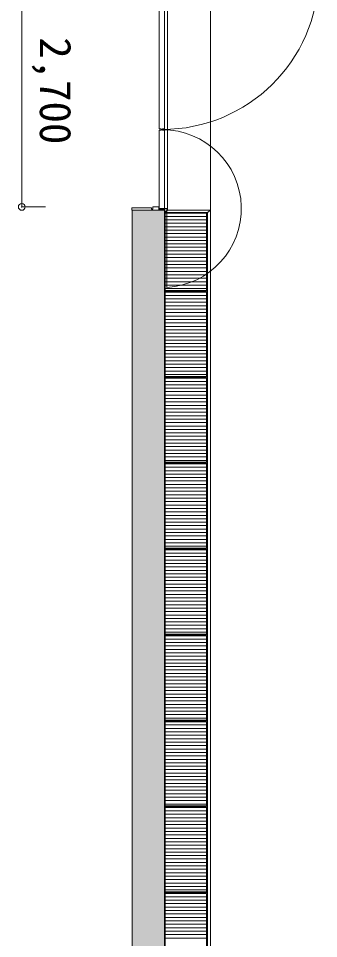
# Model space of a CAD drawing. Units: millimetres, scale not verified. Extents: x -61855 to 52913, y -114842 to -21833.
# Drawn here: x -47268 to -43771, y -60108 to -49397 of the extents above; entities that cross this region are included whole.
import ezdxf
from ezdxf.enums import TextEntityAlignment as Align

# ---------------------------------------------------------------- set-up
doc = ezdxf.new("R2010")
doc.units = ezdxf.units.MM
doc.header["$LTSCALE"] = 200
doc.header["$PDMODE"] = 32
doc.header["$PDSIZE"] = 80
for name, color, linetype, lineweight in [('0-1_躯体', 7, 'Continuous', 9), ('0-2_建具', 7, 'Continuous', 9), ('0-3_仕上', 4, 'Continuous', 5), ('0-6_寸法', 4, 'Continuous', 5)]:
    doc.layers.add(name, color=color, linetype=linetype, lineweight=lineweight)
doc.styles.add('ＭＳ ゴシック', font='')
doc.styles.get('ＭＳ ゴシック').set_extended_font_data('MS Gothic')

msp = doc.modelspace()

# ---------------------------------------------------------------- linework, layer by layer
at = {"layer": '0-1_躯体'}
for p, q in [((-45031.8, -64263.9), (-45031.8, -35240)), ((-45566.8, -48861), (-45566.8, -51621.1)), ((-45531.8, -48851), (-45531.8, -51631)), ((-45561.8, -51618.5), (-45566.8, -51621.1)), ((-45941.8, -51631), (-45941.8, -62598.5)), ((-45531.8, -51631), (-45566.8, -51656)), ((-45066.8, -51656), (-45566.8, -51656)), ((-45531.8, -51631), (-45031.8, -51631)), ((-45031.8, -51631), (-45066.8, -51656)), ((-45066.8, -51656), (-45066.8, -62573.5))]:
    msp.add_line(p, q, dxfattribs=at)
for points in [[(-45561.8, -51618.5), (-45561.8, -51641), (-45566.8, -51641)], [(-45941.8, -51631), (-45566.8, -51631), (-45566.8, -62598.5)]]:
    msp.add_lwpolyline(points, dxfattribs=at)
at = {"layer": '0-1_躯体', "color": 9}
msp.add_solid([(-45566.8, -74860), (-45566.8, -51631), (-45941.8, -74860), (-45941.8, -51631)], dxfattribs=at)
at = {"layer": '0-2_建具'}
for p, q in [((-45626.8, -48871), (-45626.8, -50683.5)), ((-45566.8, -50683.5), (-45566.8, -48871)), ((-45604.3, -50683.5), (-45626.8, -50683.5)), ((-45604.3, -50698.5), (-45626.8, -50698.5)), ((-45626.8, -51611), (-45626.8, -50698.5)), ((-45604.3, -50683.5), (-45604.3, -50689.5)), ((-45589.3, -50689.5), (-45604.3, -50689.5)), ((-45589.3, -50692.5), (-45604.3, -50692.5)), ((-45604.3, -50698.5), (-45604.3, -50692.5)), ((-45589.3, -50683.5), (-45589.3, -50689.5)), ((-45566.8, -50683.5), (-45589.3, -50683.5)), ((-45589.3, -50698.5), (-45589.3, -50692.5)), ((-45566.8, -50698.5), (-45589.3, -50698.5)), ((-45566.8, -50698.5), (-45566.8, -51611)), ((-45946.8, -51631), (-45946.8, -51601)), ((-45716.8, -51601), (-45946.8, -51601)), ((-45716.8, -51616), (-45716.8, -51601)), ((-45701.8, -51616), (-45716.8, -51616)), ((-45631.8, -51591), (-45701.8, -51591)), ((-45631.8, -51621), (-45631.8, -51591)), ((-45566.9, -51621), (-45631.8, -51621)), ((-45561.8, -51618.5), (-45566.9, -51621)), ((-45561.8, -51641), (-45561.8, -51618.5)), ((-45566.8, -51631), (-45946.8, -51631)), ((-45566.8, -51641), (-45566.8, -51631)), ((-45561.8, -51641), (-45566.8, -51641))]:
    msp.add_line(p, q, dxfattribs=at)
at = {"layer": '0-2_建具', "color": 4, "lineweight": 5}
for q in [(-45626.8, -51611), (-45536.8, -52528)]:
    msp.add_line((-45536.8, -51611), q, dxfattribs=at)
at = {"layer": '0-2_建具'}
msp.add_lwpolyline([(-45701.8, -51616), (-45701.8, -51591), (-45701.8, -51616)], dxfattribs=at)
at = {"layer": '0-2_建具', "color": 4, "lineweight": 5}
for centre, radius, start, end in [((-45589.3, -48871), 1818.5, 270, 88.34564), ((-45589.3, -51611), 918.5, 273.27672, 90)]:
    msp.add_arc(centre, radius, start, end, dxfattribs=at)
at = {"layer": '0-3_仕上', "color": 7, "lineweight": 9}
for p, q in [((-45556.8, -52564), (-45556.8, -51666)), ((-45066.8, -52573.5), (-45066.8, -51656)), ((-45566.8, -52573.5), (-45066.8, -52573.5)), ((-45556.8, -52564), (-45076.8, -52564)), ((-45556.8, -52583.5), (-45076.8, -52583.5)), ((-45556.8, -53564), (-45556.8, -52583.5)), ((-45076.8, -53564), (-45076.8, -52583.5)), ((-45556.8, -53564), (-45076.8, -53564)), ((-45556.8, -53583.5), (-45076.8, -53583.5)), ((-45556.8, -54564), (-45556.8, -53583.5)), ((-45076.8, -54564), (-45076.8, -53583.5)), ((-45556.8, -54564), (-45076.8, -54564)), ((-45556.8, -54583.5), (-45076.8, -54583.5)), ((-45556.8, -55564), (-45556.8, -54583.5)), ((-45076.8, -55564), (-45076.8, -54583.5)), ((-45556.8, -55564), (-45076.8, -55564)), ((-45556.8, -55583.5), (-45076.8, -55583.5)), ((-45556.8, -56564), (-45556.8, -55583.5)), ((-45076.8, -56564), (-45076.8, -55583.5)), ((-45556.8, -56564), (-45076.8, -56564)), ((-45556.8, -56583.5), (-45076.8, -56583.5)), ((-45556.8, -57564), (-45556.8, -56583.5)), ((-45076.8, -57564), (-45076.8, -56583.5)), ((-45556.8, -57564), (-45076.8, -57564)), ((-45556.8, -57583.5), (-45076.8, -57583.5)), ((-45556.8, -58564), (-45556.8, -57583.5)), ((-45076.8, -58564), (-45076.8, -57583.5)), ((-45556.8, -58564), (-45076.8, -58564)), ((-45556.8, -58583.5), (-45076.8, -58583.5)), ((-45556.8, -59564), (-45556.8, -58583.5)), ((-45076.8, -59564), (-45076.8, -58583.5)), ((-45556.8, -59564), (-45076.8, -59564)), ((-45556.8, -59583.5), (-45076.8, -59583.5)), ((-45556.8, -60564), (-45556.8, -59583.5)), ((-45076.8, -60564), (-45076.8, -59583.5))]:
    msp.add_line(p, q, dxfattribs=at)
at = {"layer": '0-3_仕上'}
for p, q in [((-45556.8, -51701.7), (-45076.8, -51701.7)), ((-45556.8, -51741.7), (-45076.8, -51741.7)), ((-45556.8, -51781.7), (-45076.8, -51781.7)), ((-45556.8, -51821.7), (-45076.8, -51821.7)), ((-45556.8, -51861.7), (-45076.8, -51861.7)), ((-45556.8, -51901.7), (-45076.8, -51901.7)), ((-45556.8, -51941.7), (-45076.8, -51941.7)), ((-45556.8, -51981.7), (-45076.8, -51981.7)), ((-45556.8, -52021.7), (-45076.8, -52021.7)), ((-45556.8, -52061.7), (-45076.8, -52061.7)), ((-45556.8, -52101.7), (-45076.8, -52101.7)), ((-45556.8, -52141.7), (-45076.8, -52141.7)), ((-45556.8, -52181.7), (-45076.8, -52181.7)), ((-45556.8, -52221.7), (-45076.8, -52221.7)), ((-45556.8, -52261.7), (-45076.8, -52261.7)), ((-45556.8, -52301.7), (-45076.8, -52301.7)), ((-45556.8, -52341.7), (-45076.8, -52341.7)), ((-45556.8, -52381.7), (-45076.8, -52381.7)), ((-45556.8, -52421.7), (-45076.8, -52421.7)), ((-45556.8, -52461.7), (-45076.8, -52461.7)), ((-45556.8, -52501.7), (-45076.8, -52501.7)), ((-45556.8, -52541.7), (-45076.8, -52541.7)), ((-45556.8, -52621.7), (-45076.8, -52621.7)), ((-45556.8, -52661.7), (-45076.8, -52661.7)), ((-45556.8, -52701.7), (-45076.8, -52701.7)), ((-45556.8, -52741.7), (-45076.8, -52741.7)), ((-45556.8, -52781.7), (-45076.8, -52781.7)), ((-45556.8, -52821.7), (-45076.8, -52821.7)), ((-45556.8, -52861.7), (-45076.8, -52861.7)), ((-45556.8, -52901.7), (-45076.8, -52901.7)), ((-45556.8, -52941.7), (-45076.8, -52941.7)), ((-45556.8, -52981.7), (-45076.8, -52981.7)), ((-45556.8, -53021.7), (-45076.8, -53021.7)), ((-45556.8, -53061.7), (-45076.8, -53061.7)), ((-45556.8, -53101.7), (-45076.8, -53101.7)), ((-45556.8, -53141.7), (-45076.8, -53141.7)), ((-45556.8, -53181.7), (-45076.8, -53181.7)), ((-45556.8, -53221.7), (-45076.8, -53221.7)), ((-45556.8, -53261.7), (-45076.8, -53261.7)), ((-45556.8, -53301.7), (-45076.8, -53301.7)), ((-45556.8, -53341.7), (-45076.8, -53341.7)), ((-45556.8, -53381.7), (-45076.8, -53381.7)), ((-45556.8, -53421.7), (-45076.8, -53421.7)), ((-45556.8, -53461.7), (-45076.8, -53461.7)), ((-45556.8, -53501.7), (-45076.8, -53501.7)), ((-45556.8, -53541.7), (-45076.8, -53541.7)), ((-45556.8, -53621.7), (-45076.8, -53621.7)), ((-45556.8, -53661.7), (-45076.8, -53661.7)), ((-45556.8, -53701.7), (-45076.8, -53701.7)), ((-45556.8, -53741.7), (-45076.8, -53741.7)), ((-45556.8, -53781.7), (-45076.8, -53781.7)), ((-45556.8, -53821.7), (-45076.8, -53821.7)), ((-45556.8, -53861.7), (-45076.8, -53861.7)), ((-45556.8, -53901.7), (-45076.8, -53901.7)), ((-45556.8, -53941.7), (-45076.8, -53941.7)), ((-45556.8, -53981.7), (-45076.8, -53981.7)), ((-45556.8, -54021.7), (-45076.8, -54021.7)), ((-45556.8, -54061.7), (-45076.8, -54061.7)), ((-45556.8, -54101.7), (-45076.8, -54101.7)), ((-45556.8, -54141.7), (-45076.8, -54141.7)), ((-45556.8, -54181.7), (-45076.8, -54181.7)), ((-45556.8, -54221.7), (-45076.8, -54221.7)), ((-45556.8, -54261.7), (-45076.8, -54261.7)), ((-45556.8, -54301.7), (-45076.8, -54301.7)), ((-45556.8, -54341.7), (-45076.8, -54341.7)), ((-45556.8, -54381.7), (-45076.8, -54381.7)), ((-45556.8, -54421.7), (-45076.8, -54421.7)), ((-45556.8, -54461.7), (-45076.8, -54461.7)), ((-45556.8, -54501.7), (-45076.8, -54501.7)), ((-45556.8, -54541.7), (-45076.8, -54541.7)), ((-45556.8, -54621.7), (-45076.8, -54621.7)), ((-45556.8, -54661.7), (-45076.8, -54661.7)), ((-45556.8, -54701.7), (-45076.8, -54701.7)), ((-45556.8, -54741.7), (-45076.8, -54741.7)), ((-45556.8, -54781.7), (-45076.8, -54781.7)), ((-45556.8, -54821.7), (-45076.8, -54821.7)), ((-45556.8, -54861.7), (-45076.8, -54861.7)), ((-45556.8, -54901.7), (-45076.8, -54901.7)), ((-45556.8, -54941.7), (-45076.8, -54941.7)), ((-45556.8, -54981.7), (-45076.8, -54981.7)), ((-45556.8, -55021.7), (-45076.8, -55021.7)), ((-45556.8, -55061.7), (-45076.8, -55061.7)), ((-45556.8, -55101.7), (-45076.8, -55101.7)), ((-45556.8, -55141.7), (-45076.8, -55141.7)), ((-45556.8, -55181.7), (-45076.8, -55181.7)), ((-45556.8, -55221.7), (-45076.8, -55221.7)), ((-45556.8, -55261.7), (-45076.8, -55261.7)), ((-45556.8, -55301.7), (-45076.8, -55301.7)), ((-45556.8, -55341.7), (-45076.8, -55341.7)), ((-45556.8, -55381.7), (-45076.8, -55381.7)), ((-45556.8, -55421.7), (-45076.8, -55421.7)), ((-45556.8, -55461.7), (-45076.8, -55461.7)), ((-45556.8, -55501.7), (-45076.8, -55501.7)), ((-45556.8, -55541.7), (-45076.8, -55541.7)), ((-45556.8, -55621.7), (-45076.8, -55621.7)), ((-45556.8, -55661.7), (-45076.8, -55661.7)), ((-45556.8, -55701.7), (-45076.8, -55701.7)), ((-45556.8, -55741.7), (-45076.8, -55741.7)), ((-45556.8, -55781.7), (-45076.8, -55781.7)), ((-45556.8, -55821.7), (-45076.8, -55821.7)), ((-45556.8, -55861.7), (-45076.8, -55861.7)), ((-45556.8, -55901.7), (-45076.8, -55901.7)), ((-45556.8, -55941.7), (-45076.8, -55941.7)), ((-45556.8, -55981.7), (-45076.8, -55981.7)), ((-45556.8, -56021.7), (-45076.8, -56021.7)), ((-45556.8, -56061.7), (-45076.8, -56061.7)), ((-45556.8, -56101.7), (-45076.8, -56101.7)), ((-45556.8, -56141.7), (-45076.8, -56141.7)), ((-45556.8, -56181.7), (-45076.8, -56181.7)), ((-45556.8, -56221.7), (-45076.8, -56221.7)), ((-45556.8, -56261.7), (-45076.8, -56261.7)), ((-45556.8, -56301.7), (-45076.8, -56301.7)), ((-45556.8, -56341.7), (-45076.8, -56341.7)), ((-45556.8, -56381.7), (-45076.8, -56381.7)), ((-45556.8, -56421.7), (-45076.8, -56421.7)), ((-45556.8, -56461.7), (-45076.8, -56461.7)), ((-45556.8, -56501.7), (-45076.8, -56501.7)), ((-45556.8, -56541.7), (-45076.8, -56541.7)), ((-45556.8, -56621.7), (-45076.8, -56621.7)), ((-45556.8, -56661.7), (-45076.8, -56661.7)), ((-45556.8, -56701.7), (-45076.8, -56701.7)), ((-45556.8, -56741.7), (-45076.8, -56741.7)), ((-45556.8, -56781.7), (-45076.8, -56781.7)), ((-45556.8, -56821.7), (-45076.8, -56821.7)), ((-45556.8, -56861.7), (-45076.8, -56861.7)), ((-45556.8, -56901.7), (-45076.8, -56901.7)), ((-45556.8, -56941.7), (-45076.8, -56941.7)), ((-45556.8, -56981.7), (-45076.8, -56981.7)), ((-45556.8, -57021.7), (-45076.8, -57021.7)), ((-45556.8, -57061.7), (-45076.8, -57061.7)), ((-45556.8, -57101.7), (-45076.8, -57101.7)), ((-45556.8, -57141.7), (-45076.8, -57141.7)), ((-45556.8, -57181.7), (-45076.8, -57181.7)), ((-45556.8, -57221.7), (-45076.8, -57221.7)), ((-45556.8, -57261.7), (-45076.8, -57261.7)), ((-45556.8, -57301.7), (-45076.8, -57301.7)), ((-45556.8, -57341.7), (-45076.8, -57341.7)), ((-45556.8, -57381.7), (-45076.8, -57381.7)), ((-45556.8, -57421.7), (-45076.8, -57421.7)), ((-45556.8, -57461.7), (-45076.8, -57461.7)), ((-45556.8, -57501.7), (-45076.8, -57501.7)), ((-45556.8, -57541.7), (-45076.8, -57541.7)), ((-45556.8, -57621.7), (-45076.8, -57621.7)), ((-45556.8, -57661.7), (-45076.8, -57661.7)), ((-45556.8, -57701.7), (-45076.8, -57701.7)), ((-45556.8, -57741.7), (-45076.8, -57741.7)), ((-45556.8, -57781.7), (-45076.8, -57781.7)), ((-45556.8, -57821.7), (-45076.8, -57821.7)), ((-45556.8, -57861.7), (-45076.8, -57861.7)), ((-45556.8, -57901.7), (-45076.8, -57901.7)), ((-45556.8, -57941.7), (-45076.8, -57941.7)), ((-45556.8, -57981.7), (-45076.8, -57981.7)), ((-45556.8, -58021.7), (-45076.8, -58021.7)), ((-45556.8, -58061.7), (-45076.8, -58061.7)), ((-45556.8, -58101.7), (-45076.8, -58101.7)), ((-45556.8, -58141.7), (-45076.8, -58141.7)), ((-45556.8, -58181.7), (-45076.8, -58181.7)), ((-45556.8, -58221.7), (-45076.8, -58221.7)), ((-45556.8, -58261.7), (-45076.8, -58261.7)), ((-45556.8, -58301.7), (-45076.8, -58301.7)), ((-45556.8, -58341.7), (-45076.8, -58341.7)), ((-45556.8, -58381.7), (-45076.8, -58381.7)), ((-45556.8, -58421.7), (-45076.8, -58421.7)), ((-45556.8, -58461.7), (-45076.8, -58461.7)), ((-45556.8, -58501.7), (-45076.8, -58501.7)), ((-45556.8, -58541.7), (-45076.8, -58541.7)), ((-45556.8, -58621.7), (-45076.8, -58621.7)), ((-45556.8, -58661.7), (-45076.8, -58661.7)), ((-45556.8, -58701.7), (-45076.8, -58701.7)), ((-45556.8, -58741.7), (-45076.8, -58741.7)), ((-45556.8, -58781.7), (-45076.8, -58781.7)), ((-45556.8, -58821.7), (-45076.8, -58821.7)), ((-45556.8, -58861.7), (-45076.8, -58861.7)), ((-45556.8, -58901.7), (-45076.8, -58901.7)), ((-45556.8, -58941.7), (-45076.8, -58941.7)), ((-45556.8, -58981.7), (-45076.8, -58981.7)), ((-45556.8, -59021.7), (-45076.8, -59021.7)), ((-45556.8, -59061.7), (-45076.8, -59061.7)), ((-45556.8, -59101.7), (-45076.8, -59101.7)), ((-45556.8, -59141.7), (-45076.8, -59141.7)), ((-45556.8, -59181.7), (-45076.8, -59181.7)), ((-45556.8, -59221.7), (-45076.8, -59221.7)), ((-45556.8, -59261.7), (-45076.8, -59261.7)), ((-45556.8, -59301.7), (-45076.8, -59301.7)), ((-45556.8, -59341.7), (-45076.8, -59341.7)), ((-45556.8, -59381.7), (-45076.8, -59381.7)), ((-45556.8, -59421.7), (-45076.8, -59421.7)), ((-45556.8, -59461.7), (-45076.8, -59461.7)), ((-45556.8, -59501.7), (-45076.8, -59501.7)), ((-45556.8, -59541.7), (-45076.8, -59541.7)), ((-45556.8, -59621.7), (-45076.8, -59621.7)), ((-45556.8, -59661.7), (-45076.8, -59661.7)), ((-45556.8, -59701.7), (-45076.8, -59701.7)), ((-45556.8, -59741.7), (-45076.8, -59741.7)), ((-45556.8, -59781.7), (-45076.8, -59781.7)), ((-45556.8, -59821.7), (-45076.8, -59821.7)), ((-45556.8, -59861.7), (-45076.8, -59861.7)), ((-45556.8, -59901.7), (-45076.8, -59901.7)), ((-45556.8, -59941.7), (-45076.8, -59941.7)), ((-45556.8, -59981.7), (-45076.8, -59981.7)), ((-45556.8, -60021.7), (-45076.8, -60021.7)), ((-45556.8, -60061.7), (-45076.8, -60061.7)), ((-45556.8, -60101.7), (-45076.8, -60101.7))]:
    msp.add_line(p, q, dxfattribs=at)
at = {"layer": '0-3_仕上', "color": 7, "lineweight": 9}
for points in [[(-45566.8, -52573.5), (-45566.8, -51656), (-45066.8, -51656)], [(-45076.8, -52564), (-45076.8, -51666), (-45556.8, -51666)], [(-45566.8, -53573.5), (-45066.8, -53573.5), (-45066.8, -52573.5)], [(-45566.8, -53573.5), (-45566.8, -52573.5), (-45066.8, -52573.5)], [(-45566.8, -54573.5), (-45066.8, -54573.5), (-45066.8, -53573.5)], [(-45566.8, -54573.5), (-45566.8, -53573.5), (-45066.8, -53573.5)], [(-45566.8, -55573.5), (-45066.8, -55573.5), (-45066.8, -54573.5)], [(-45566.8, -55573.5), (-45566.8, -54573.5), (-45066.8, -54573.5)], [(-45566.8, -56573.5), (-45066.8, -56573.5), (-45066.8, -55573.5)], [(-45566.8, -56573.5), (-45566.8, -55573.5), (-45066.8, -55573.5)], [(-45566.8, -57573.5), (-45066.8, -57573.5), (-45066.8, -56573.5)], [(-45566.8, -57573.5), (-45566.8, -56573.5), (-45066.8, -56573.5)], [(-45566.8, -58573.5), (-45066.8, -58573.5), (-45066.8, -57573.5)], [(-45566.8, -58573.5), (-45566.8, -57573.5), (-45066.8, -57573.5)], [(-45566.8, -59573.5), (-45066.8, -59573.5), (-45066.8, -58573.5)], [(-45566.8, -59573.5), (-45566.8, -58573.5), (-45066.8, -58573.5)], [(-45566.8, -60573.5), (-45066.8, -60573.5), (-45066.8, -59573.5)], [(-45566.8, -60573.5), (-45566.8, -59573.5), (-45066.8, -59573.5)]]:
    msp.add_lwpolyline(points, dxfattribs=at)
at = {"layer": '0-6_寸法'}
for q in [(-47227.6, -48891), (-46953.5, -51591)]:
    msp.add_line((-47227.6, -51591), q, dxfattribs=at)
msp.add_point((-47227.6, -51591), dxfattribs=at)

# ---------------------------------------------------------------- texts
at = {"layer": '0-6_寸法', "style": 'ＭＳ ゴシック'}
msp.add_text('2,700', height=366.6, rotation=270, dxfattribs=at).set_placement((-47127.6, -49616), align=Align.BOTTOM_LEFT)

doc.saveas('drawing.dxf')
